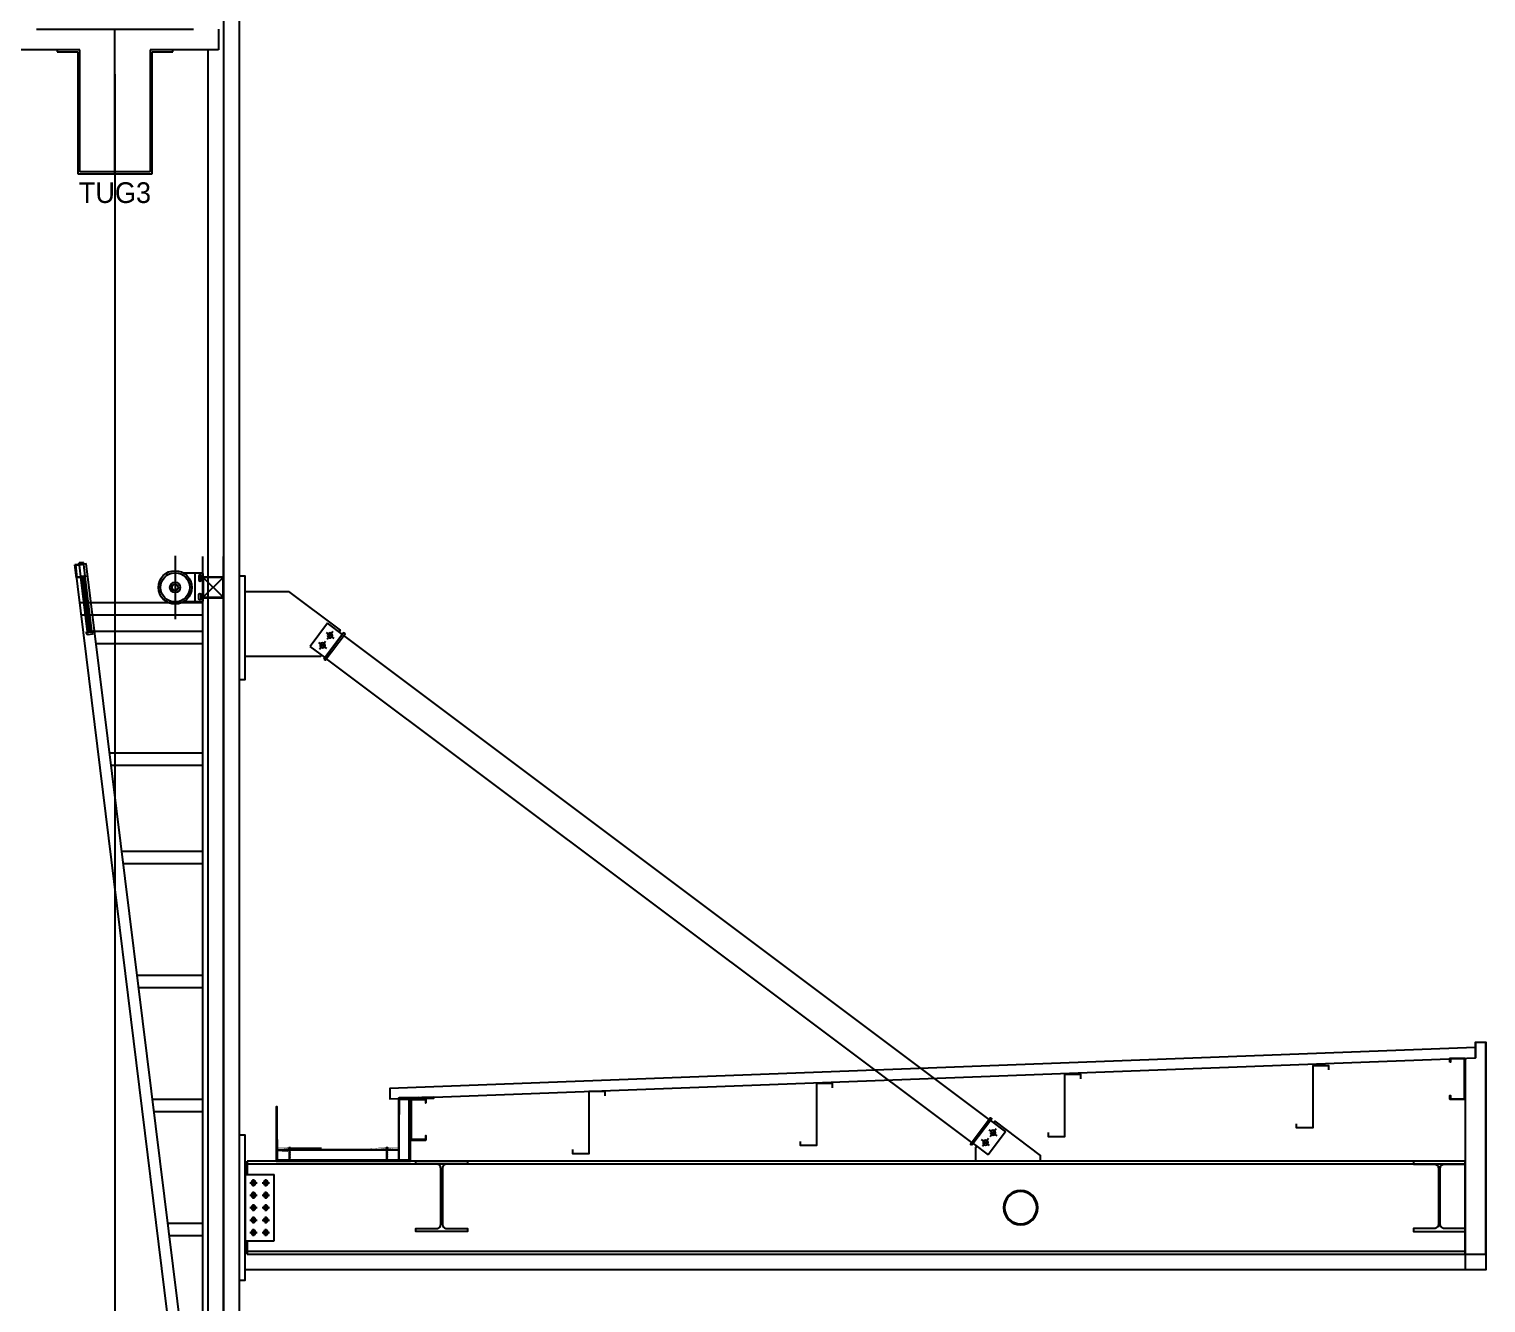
# Model space of a CAD drawing. Extents: x 152195838 to 323921156, y 365159662 to 730681027.
# Drawn here: x 161369092 to 161376137, y 365215903 to 365222063 of the extents above; entities that cross this region are included whole.
import ezdxf
from ezdxf.enums import TextEntityAlignment as Align

# ---------------------------------------------------------------- set-up
doc = ezdxf.new("R2010")
doc.units = 0
doc.header["$MEASUREMENT"] = 0
doc.linetypes.add('CEN', pattern=[63, 60, -1, 1, -1])
doc.linetypes.add('main-sec$0$CONTIN', pattern=[0])
doc.layers.get('0').update_dxf_attribs({"linetype": 'CONTINUOUS'})
doc.layers.get('Defpoints').update_dxf_attribs({"linetype": 'CONTINUOUS'})
for name, color, linetype in [('4A.TEC CEN', 1, 'CEN'), ('4A.TEC 벽체 3', 4, 'CONTINUOUS'), ('ELE', 4, 'CONTINUOUS'), ('k-BESTO', 4, 'CONTINUOUS'), ('main-sec$0$5', 5, 'CONTINUOUS'), ('main-sec$0$6', 6, 'CONTINUOUS'), ('main-sec$0$7', 3, 'CONTINUOUS'), ('main-sec$0$BOLT', 8, 'CONTINUOUS'), ('main-sec$0$COR', 4, 'CONTINUOUS'), ('main-sec$0$EMBEDDED', 4, 'CONTINUOUS'), ('main-sec$0$FIN', 6, 'CONTINUOUS'), ('main-sec$0$INSUL', 8, 'CONTINUOUS'), ('main-sec$0$MAIN', 1, 'CONTINUOUS'), ('main-sec$0$MAIN B', 2, 'CONTINUOUS'), ('main-sec$0$MAIN G', 2, 'CONTINUOUS'), ('main-sec$0$PNL', 7, 'CONTINUOUS'), ('main-sec$0$PR', 6, 'CONTINUOUS'), ('main-sec$0$TPOSHEET', 7, 'CONTINUOUS'), ('main-sec$0$WEB_PL', 1, 'CONTINUOUS'), ('main-sec$0$~FLASHING', 4, 'CONTINUOUS'), ('OHD', 4, 'CONTINUOUS'), ('SRS', 6, 'CONTINUOUS'), ('text', 3, 'CONTINUOUS'), ('㈜SE&C 기둥', 2, 'CONTINUOUS'), ('㈜SE&C 벽체 1', 2, 'CONTINUOUS')]:
    doc.layers.add(name, color=color, linetype=linetype)
doc.layers.add('DEFPOINT', color=135, linetype='CONTINUOUS', plot=False)
doc.styles.add('돋움', font='')
doc.styles.get('돋움').set_extended_font_data('돋움')

# ---------------------------------------------------------------- blocks, each defined once
blk = doc.blocks.new('main-sec$0$A$C51EC2C76')
at = {"layer": 'main-sec$0$6'}
for p, q in [((25.1, 55.9), (25.4, 56.2)), ((33.3, 55.9), (25.1, 55.9)), ((25.1, 55.2), (25.1, 55.9)), ((25.1, 53.5), (25.1, 55.2)), ((33.3, 53.5), (25.1, 53.5)), ((25.4, 56.2), (32.9, 56.2)), ((31.8, 50.3), (26.6, 44.9)), ((31.8, 46.6), (26.6, 41.1)), ((31.8, 43.1), (26.6, 37.7)), ((31.8, 39.6), (26.6, 34.2)), ((31.8, 36.4), (26.6, 31)), ((31.8, 33.1), (26.6, 27.6)), ((31.8, 29.7), (26.6, 24.3)), ((31.8, 26.4), (26.6, 20.9)), ((31.8, 23.2), (26.6, 17.7)), ((31.8, 19.9), (26.6, 14.5)), ((31.8, 16.7), (26.6, 11.2)), ((31.8, 13.2), (26.6, 7.8)), ((31.8, 9.4), (26.6, 3.9)), ((27.2, 55.9), (27.2, 53.5)), ((28.6, 0.6), (28.6, 52.9)), ((28.6, 0.6), (29.2, 0)), ((29.2, 0), (29.8, 0.6)), ((29.8, 0.6), (29.8, 52.9)), ((31.1, 55.9), (31.1, 53.5)), ((32.9, 56.2), (33.3, 55.9)), ((33.3, 55.9), (33.3, 53.5))]:
    blk.add_line(p, q, dxfattribs=at)
at = {"layer": 'main-sec$0$6', "const_width": 0.71}
for points in [[(0.2, 54.1), (2.4, 52.9), (4.9, 52.9), (5.1, 53.1), (5.4, 53.7), (5.7, 54.1), (6, 54.5), (6.9, 55.1), (7.7, 55.3), (8.1, 55.3), (9, 55.1), (9.8, 54.4), (10, 54.1), (10.4, 53.5), (10.6, 53.1), (11.1, 52.9), (13.1, 52.9), (14.8, 52.9), (16.1, 52.9), (16.3, 53.3), (16.7, 54.1), (17.4, 55), (18.2, 55.7), (18.7, 55.9), (19.6, 56.2), (20.4, 56.1), (21.5, 55.8), (22.3, 55.1), (22.9, 54.5), (23.1, 54.1), (23.4, 53.6), (23.6, 53.2), (24.1, 52.9), (25.6, 52.9), (27.5, 52.9), (29.2, 52.9)], [(58.3, 54.1), (56.1, 52.9), (53.5, 52.9), (53.3, 53.1), (53, 53.7), (52.8, 54.1), (52.5, 54.5), (51.6, 55.1), (50.7, 55.3), (50.4, 55.3), (49.5, 55.1), (48.7, 54.4), (48.4, 54.1), (48.1, 53.5), (47.9, 53.1), (47.4, 52.9), (45.4, 52.9), (43.7, 52.9), (42.4, 52.9), (42.2, 53.3), (41.8, 54.1), (41.1, 55), (40.3, 55.7), (39.8, 55.9), (38.8, 56.2), (38, 56.1), (37, 55.8), (36.1, 55.1), (35.6, 54.5), (35.3, 54.1), (35.1, 53.6), (34.9, 53.2), (34.3, 52.9), (32.9, 52.9), (30.9, 52.9), (29.2, 52.9)]]:
    blk.add_lwpolyline(points, dxfattribs=at)
blk = doc.blocks.new('rwe')
at = {"layer": 'main-sec$0$5'}
for points in [[(8534461.5, -367782), (8539709.5, -367980.3), (8539709.5, -368030.3), (8534459.5, -367831.9), (8534459.5, -367756.9), (8534409.5, -367756.9), (8534409.5, -368856.9), (8540409.5, -368856.9)], [(8534509.5, -367834.6), (8534509.5, -368781.9), (8534409.5, -368781.9), (8534409.5, -367757.9), (8534459.5, -367757.9), (8534459.5, -367832.9)], [(8534509.5, -367931.9), (8534509.5, -368856.9)]]:
    blk.add_lwpolyline(points, dxfattribs=at)
at = {"layer": 'main-sec$0$7', "color": 8}
for points in [[(8540409.5, -365576.9), (8540199.5, -365576.9), (8539949.5, -365764.4), (8539955.5, -365772.4)], [(8540039.5, -365884.4), (8540045.1, -365891.9), (8540409.5, -365891.9)], [(8536563.5, -368331.9), (8536563.5, -368303.9), (8536782.9, -368139.4), (8536788.9, -368147.4)], [(8536872.9, -368259.4), (8536878.5, -368266.9), (8536878.5, -368331.9)]]:
    blk.add_lwpolyline(points, dxfattribs=at)
at = {"layer": 'main-sec$0$BOLT', "color": 1}
for p, q in [((8540018.7, -365775), (8539980.3, -365803.8)), ((8539985.1, -365770.2), (8540013.9, -365808.6)), ((8540054.7, -365823), (8540016.3, -365851.8)), ((8540021.1, -365818.2), (8540049.9, -365856.6)), ((8536773.7, -368208.8), (8536812.1, -368180)), ((8536778.5, -368175.2), (8536807.3, -368213.6)), ((8536809.7, -368256.8), (8536848.1, -368228)), ((8536814.5, -368223.2), (8536843.3, -368261.6))]:
    blk.add_line(p, q, dxfattribs=at)
at = {"layer": 'main-sec$0$BOLT', "color": 8, "linetype": 'Continuous'}
for p, q in [((8540326.9, -368436.9), (8540292.1, -368436.9)), ((8540309.5, -368454.3), (8540309.5, -368419.5)), ((8540386.9, -368436.9), (8540352.1, -368436.9)), ((8540369.5, -368454.3), (8540369.5, -368419.5)), ((8540326.9, -368496.9), (8540292.1, -368496.9)), ((8540309.5, -368514.3), (8540309.5, -368479.5)), ((8540386.9, -368496.9), (8540352.1, -368496.9)), ((8540369.5, -368514.3), (8540369.5, -368479.5)), ((8540326.9, -368556.9), (8540292.1, -368556.9)), ((8540309.5, -368574.3), (8540309.5, -368539.5)), ((8540386.9, -368556.9), (8540352.1, -368556.9)), ((8540369.5, -368574.3), (8540369.5, -368539.5)), ((8540326.9, -368616.9), (8540292.1, -368616.9)), ((8540309.5, -368634.3), (8540309.5, -368599.5)), ((8540309.5, -368694.3), (8540309.5, -368659.5)), ((8540386.9, -368616.9), (8540352.1, -368616.9)), ((8540369.5, -368634.3), (8540369.5, -368599.5)), ((8540369.5, -368694.3), (8540369.5, -368659.5)), ((8540326.9, -368676.9), (8540292.1, -368676.9)), ((8540386.9, -368676.9), (8540352.1, -368676.9))]:
    blk.add_line(p, q, dxfattribs=at)
at = {"layer": 'main-sec$0$BOLT', "color": 0}
for centre in [(8539999.5, -365789.4), (8540035.5, -365837.4), (8536792.9, -368194.4), (8536828.9, -368242.4)]:
    blk.add_circle(centre, 12, dxfattribs=at)
at = {"layer": 'main-sec$0$BOLT', "color": 8, "linetype": 'Continuous'}
for centre in [(8540309.5, -368436.9), (8540369.5, -368436.9), (8540309.5, -368496.9), (8540369.5, -368496.9), (8540309.5, -368556.9), (8540369.5, -368556.9), (8540309.5, -368616.9), (8540369.5, -368616.9), (8540309.5, -368676.9), (8540369.5, -368676.9)]:
    blk.add_circle(centre, 11, dxfattribs=at)
at = {"layer": 'main-sec$0$COR'}
for points in [[(8539609.5, -368030.1), (8539497.8, -368027.8), (8539497.9, -368022.8), (8539614.5, -368025.2)], [(8539569.1, -368023.3), (8539569.1, -368024.3), (8539664.9, -368026.2), (8539664.9, -368106.3), (8539665.9, -368106.3), (8539665.9, -368025.4), (8539569.1, -368023.3)], [(8539614.5, -368025.2), (8539614.5, -368326.9), (8540254.5, -368326.9), (8540254.5, -368069.5), (8540259.5, -368069.5), (8540259.5, -368331.9), (8539609.5, -368331.9), (8539609.5, -368030.1)]]:
    blk.add_lwpolyline(points, dxfattribs=at)
at = {"layer": 'main-sec$0$EMBEDDED', "color": 8}
for points in [[(8540439.5, -366001.9), (8540409.5, -366001.9), (8540409.5, -365501.9), (8540439.5, -365501.9)], [(8540439.5, -368906.9), (8540409.5, -368906.9), (8540409.5, -368206.9), (8540439.5, -368206.9)]]:
    blk.add_lwpolyline(points, close=True, dxfattribs=at)
at = {"layer": 'main-sec$0$FIN'}
for p, q in [((8539618, -368034), (8539664.9, -368034)), ((8540259.5, -368279), (8540202.8, -368281.9))]:
    blk.add_line(p, q, dxfattribs=at)
at = {"layer": 'main-sec$0$INSUL'}
for p, q in [((8540040.8, -368270.9), (8540203.3, -368270.9)), ((8540040.8, -368271.8), (8540203.3, -368271.8)), ((8540176.1, -368270.9), (8540176.1, -368271.8))]:
    blk.add_line(p, q, dxfattribs=at)
at = {"layer": 'main-sec$0$INSUL', "const_width": 0.5}
for points in [[(8539774.5, -368269.2), (8539777.1, -368272.2)], [(8539777.6, -368269.2), (8539780.3, -368272.2)], [(8539780.6, -368269.2), (8539783.2, -368272.2)], [(8539783.7, -368269.2), (8539786.3, -368272.2)], [(8539786.8, -368269.2), (8539789.4, -368272.2)], [(8539789.9, -368269.2), (8539792.5, -368272.2)], [(8539793, -368269.2), (8539795.6, -368272.2)], [(8539796, -368269.2), (8539798.6, -368272.2)], [(8539799.1, -368269.2), (8539801.7, -368272.2)], [(8539802.2, -368269.2), (8539804.8, -368272.2)]]:
    blk.add_lwpolyline(points, dxfattribs=at)
at = {"layer": 'main-sec$0$MAIN', "color": 8, "linetype": 'Continuous'}
for p, q in [((8540409.5, -368331.9), (8540409.5, -368396.9)), ((8540409.5, -368716.9), (8540409.5, -368781.9))]:
    blk.add_line(p, q, dxfattribs=at)
at = {"layer": 'main-sec$0$MAIN', "color": 8, "linetype": 'main-sec$0$CONTIN'}
blk.add_line((8540409.5, -368396.9), (8540409.5, -368716.9), dxfattribs=at)
at = {"layer": 'main-sec$0$MAIN B'}
for p, q in [((8539939.5, -365784.4), (8540011.5, -365730.4)), ((8540011.5, -365730.4), (8540095.5, -365842.4)), ((8536804.9, -368135.5), (8539932.4, -365789.9)), ((8540023.5, -365896.4), (8540095.5, -365842.4)), ((8536888.8, -368247.3), (8540016.2, -365901.7)), ((8536804.9, -368135.4), (8536732.9, -368189.4)), ((8536732.9, -368189.4), (8536816.9, -368301.4)), ((8536888.9, -368247.4), (8536816.9, -368301.4))]:
    blk.add_line(p, q, dxfattribs=at)
for points in [[(8540029.4, -365904.3), (8540022.2, -365909.7), (8539926.4, -365781.9), (8539933.6, -365776.5)], [(8536894.8, -368255.3), (8536902, -368249.9), (8536806.1, -368122.1), (8536798.9, -368127.5)]]:
    blk.add_lwpolyline(points, close=True, dxfattribs=at)
at = {"layer": 'main-sec$0$MAIN B', "color": 6}
for points in [[(8534759.5, -368331.9), (8534759.5, -368345.9), (8534659, -368345.9, 0.414214), (8534639, -368365.9), (8534639, -368637.9, 0.414214), (8534659, -368657.9), (8534759.5, -368657.9), (8534759.5, -368671.9), (8534509.5, -368671.9), (8534509.5, -368657.9), (8534610, -368657.9, 0.414214), (8534630, -368637.9), (8534630, -368365.9, 0.414214), (8534610, -368345.9), (8534509.5, -368345.9), (8534509.5, -368331.9)], [(8539334.5, -368331.9), (8539334.5, -368345.9), (8539435, -368345.9, -0.414214), (8539455, -368365.9), (8539455, -368637.9, -0.414214), (8539435, -368657.9), (8539334.5, -368657.9), (8539334.5, -368671.9), (8539584.5, -368671.9), (8539584.5, -368657.9), (8539484, -368657.9, -0.414214), (8539464, -368637.9), (8539464, -368365.9, -0.414214), (8539484, -368345.9), (8539584.5, -368345.9), (8539584.5, -368331.9)]]:
    blk.add_lwpolyline(points, format="xyb", close=True, dxfattribs=at)
for radius in [82.5, 78]:
    blk.add_circle((8536659.5, -368556.9), radius, dxfattribs=at)
at = {"layer": 'main-sec$0$MAIN G'}
for p, q in [((8540399.5, -368331.9), (8540399.5, -368396.9)), ((8540399.5, -368716.9), (8540399.5, -368781.9))]:
    blk.add_line(p, q, dxfattribs=at)
for points in [[(8540399.5, -368781.9), (8534509.5, -368781.9), (8534509.5, -368331.9), (8540399.5, -368331.9)], [(8540399.5, -368767.9), (8534509.5, -368767.9), (8534509.5, -368345.9), (8540399.5, -368345.9)]]:
    blk.add_lwpolyline(points, dxfattribs=at)
at = {"layer": 'main-sec$0$MAIN G', "color": 8}
for points in [[(8540409.5, -368331.9), (8540409.5, -368331.9), (8540409.5, -368781.9), (8540409.5, -368781.9)], [(8540409.5, -368345.9), (8540409.5, -368345.9), (8540409.5, -368767.9), (8540409.5, -368767.9)]]:
    blk.add_lwpolyline(points, dxfattribs=at)
at = {"layer": 'main-sec$0$PNL'}
for p, q in [((8539618, -368034), (8539618, -368326.9)), ((8539619, -368034), (8539619, -368326.9)), ((8539667, -368086.1), (8539667, -368326.9)), ((8539668, -368086.1), (8539668, -368326.9)), ((8540254.5, -368276.9), (8539668, -368276.9)), ((8540254.5, -368277.9), (8539668, -368277.9)), ((8540254.5, -368325.9), (8539618, -368325.9)), ((8540254.5, -368326.9), (8539618, -368326.9)), ((8539668, -368331.9), (8540259.5, -368331.9))]:
    blk.add_line(p, q, dxfattribs=at)
at = {"layer": 'main-sec$0$PR'}
for points in [[(8534584.5, -367853.7), (8534584.5, -367836.9, 0.414214), (8534581.3, -367833.7), (8534512.7, -367833.7, 0.414214), (8534509.5, -367836.9), (8534509.5, -368030.5, 0.414214), (8534512.7, -368033.7), (8534581.3, -368033.7, 0.414214), (8534584.5, -368030.5), (8534584.5, -368013.7), (8534581.3, -368013.7), (8534581.3, -368030.5), (8534512.7, -368030.5), (8534512.7, -367836.9), (8534581.3, -367836.9), (8534581.3, -367853.7)], [(8539534.3, -368050.1), (8539534.3, -368033.3, -0.414214), (8539537.5, -368030.1), (8539606.1, -368030.1, -0.414214), (8539609.3, -368033.3), (8539609.3, -368226.9, -0.414214), (8539606.1, -368230.1), (8539537.5, -368230.1, -0.414214), (8539534.3, -368226.9), (8539534.3, -368210.1), (8539537.5, -368210.1), (8539537.5, -368226.9), (8539606.1, -368226.9), (8539606.1, -368033.3), (8539537.5, -368033.3), (8539537.5, -368050.1)]]:
    blk.add_lwpolyline(points, format="xyb", close=True, dxfattribs=at)
for points in [[(8535168.7, -367890.8), (8535168.7, -367870.8), (8535246.7, -367870.8), (8535246.7, -368170.8), (8535324.7, -368170.8), (8535324.7, -368150.8)], [(8536368.7, -367933.7), (8536368.7, -367913.7), (8536446.7, -367913.7), (8536446.7, -368213.7), (8536524.7, -368213.7), (8536524.7, -368193.7)], [(8537568.7, -367976.6), (8537568.7, -367956.6), (8537646.7, -367956.6), (8537646.7, -368256.6), (8537724.7, -368256.6), (8537724.7, -368236.6)], [(8538668.9, -368015.9), (8538668.9, -367995.9), (8538746.9, -367995.9), (8538746.9, -368295.9), (8538824.9, -368295.9), (8538824.9, -368275.9)]]:
    blk.add_lwpolyline(points, dxfattribs=at)
at = {"layer": 'main-sec$0$TPOSHEET', "const_width": 1.5}
for points in [[(8539508.2, -368019.9), (8539667.5, -368023.4)], [(8539667.5, -368023.4), (8539667.5, -368265.4), (8539747.9, -368265.4), (8539766.4, -368268.4), (8539805.3, -368268.4)], [(8540251.6, -368069.9), (8540251.6, -368265.4), (8540171.1, -368265.4), (8540152.6, -368268.4), (8540113.7, -368268.4)], [(8540251.4, -368272.9), (8539667.5, -368272.9)], [(8539667.5, -368272.9), (8540201.6, -368272.9)]]:
    blk.add_lwpolyline(points, dxfattribs=at)
at = {"layer": 'main-sec$0$WEB_PL', "color": 8, "linetype": 'Continuous'}
for p, q in [((8540409.5, -368396.9), (8540269.5, -368396.9)), ((8540269.5, -368716.9), (8540269.5, -368396.9)), ((8540409.5, -368716.9), (8540269.5, -368716.9))]:
    blk.add_line(p, q, dxfattribs=at)
at = {"layer": 'main-sec$0$~FLASHING'}
for points in [[(8539713.5, -368326.9), (8539713.5, -368327.9), (8539614.5, -368327.9, -0.414214), (8539613.5, -368326.9), (8539613.5, -368134.6), (8539614.5, -368134.6), (8539614.5, -368326.9)], [(8540155.5, -368326.9), (8540155.5, -368327.9), (8540254.5, -368327.9, 0.414214), (8540255.5, -368326.9), (8540255.5, -368227.9), (8540254.5, -368227.9), (8540254.5, -368326.9)]]:
    blk.add_lwpolyline(points, format="xyb", close=True, dxfattribs=at)
at = {"layer": 'main-sec$0$TPOSHEET'}
blk.add_blockref('main-sec$0$A$C51EC2C76', (8539694.9, -368323.8), dxfattribs=at)
at = {"layer": 'main-sec$0$TPOSHEET', "xscale": -1}
blk.add_blockref('main-sec$0$A$C51EC2C76', (8540224.1, -368323.8), dxfattribs=at)
blk = doc.blocks.new('STOPER')
h = blk.add_hatch()
h.set_pattern_fill('ANSI32', color=4, scale=30, style=0)
h.set_pattern_definition([(45, (-19512.494, -16373.529), (-7.9549513, 7.9549513), []), (45, (-19507.191, -16373.529), (-7.9549513, 7.9549513), [])])
h.paths.add_polyline_path([(-379, 60), (-379, 30), (0, 30), (0, 60)])
for p, q in [((-400, 58), (-400, 32)), ((-390, 68), (-379, 68)), ((-390, 22), (-379, 22)), ((-385, 68), (-385, 22)), ((-385, 60), (-385, 30)), ((-379, 68), (-379, 22)), ((-379, 60), (0, 60)), ((-379, 30), (0, 30)), ((0, 65), (0, 0)), ((0, 65), (5, 65)), ((0, 5), (90, 5)), ((5, 65), (5, 5)), ((5, 60), (85, 60)), ((5, 30), (85, 30)), ((85, 65), (85, 5)), ((85, 65), (90, 65)), ((90, 65), (90, 0)), ((90, 60), (100, 60)), ((90, 30), (100, 30)), ((100, 60), (100, 30)), ((0, 0), (90, 0))]:
    blk.add_line(p, q)
for centre, start, end in [((-390, 58), 90, 180), ((-390, 32), 180, 270)]:
    blk.add_arc(centre, 10, start, end)
blk = doc.blocks.new('5as9df53')
at = {"layer": 'OHD', "color": 253}
for p, q in [((52432063.7, 17477615.6), (52432063.7, 17485065.6)), ((52432163.7, 17481190.9), (52432163.7, 17485065.6)), ((52432067.7, 17484961.6), (52432159.7, 17484869.6)), ((52432067.7, 17484869.6), (52432159.7, 17484961.6)), ((52432063.7, 17484840.4), (52431468.1, 17484840.4)), ((52432063.7, 17484865.6), (52432163.7, 17484865.6)), ((52432063.7, 17484780.4), (52431475.5, 17484780.4)), ((52432063.7, 17484702.2), (52431540.8, 17484702.2)), ((52432063.7, 17484642.2), (52431548.2, 17484642.2)), ((52432063.7, 17484114), (52431613.4, 17484114)), ((52432063.7, 17484054), (52431620.8, 17484054)), ((52432063.7, 17483638.6), (52431672.1, 17483638.6)), ((52432063.7, 17483578.6), (52431679.5, 17483578.6)), ((52432063.7, 17483038.6), (52431746.2, 17483038.6)), ((52432063.7, 17482978.6), (52431753.6, 17482978.6)), ((52432063.7, 17482438.6), (52431820.3, 17482438.6)), ((52432063.7, 17482378.6), (52431827.7, 17482378.6)), ((52432063.7, 17481838.6), (52431894.4, 17481838.6)), ((52432063.7, 17481778.6), (52431901.8, 17481778.6))]:
    blk.add_line(p, q, dxfattribs=at)
at = {"layer": 'OHD', "color": 4}
for p, q in [((52431445.6, 17485024.4), (52431500.1, 17485031.1)), ((52431929.1, 17481109.2), (52431445.6, 17485024.4)), ((52431983.7, 17481115.9), (52431500.1, 17485031.1))]:
    blk.add_line(p, q, dxfattribs=at)
at = {"layer": 'OHD'}
blk.add_lwpolyline([(52431929.7, 17485068.8), (52431929.7, 17484762.4)], dxfattribs=at)
at = {"layer": 'OHD', "color": 253}
blk.add_lwpolyline([(52431969.8, 17484985.6), (52432023.8, 17484985.6, -0.267949), (52432024.2, 17484985.3, 0.57735), (52432025.1, 17484985.3, -0.267949), (52432025.5, 17484985.6), (52432058.7, 17484985.6, -0.414214), (52432063.7, 17484980.6), (52432063.7, 17484850.6, -0.414214), (52432058.7, 17484845.6), (52432025.5, 17484845.6, -0.267949), (52432025.1, 17484845.8, 0.57735), (52432024.2, 17484845.8, -0.267949), (52432023.8, 17484845.6), (52431969.8, 17484845.6)], format="xyb", dxfattribs=at)
blk.add_lwpolyline([(52432024.7, 17484985.6), (52432024.7, 17484845.6)], dxfattribs=at)
for points in [[(52432054.7, 17484950.6), (52432054.7, 17484970.6, 1), (52432044.7, 17484970.6), (52432044.7, 17484950.6, 1)], [(52432067.7, 17484867.6), (52432159.7, 17484867.6, 0.414214), (52432161.7, 17484869.6), (52432161.7, 17484961.6, 0.414214), (52432159.7, 17484963.6), (52432067.7, 17484963.6, 0.414214), (52432065.7, 17484961.6), (52432065.7, 17484869.6, 0.414214)], [(52432054.7, 17484860.6, -1), (52432044.7, 17484860.6), (52432044.7, 17484880.6, -1), (52432054.7, 17484880.6)]]:
    blk.add_lwpolyline(points, format="xyb", close=True, dxfattribs=at)
blk.add_lwpolyline([(52432063.7, 17484865.6), (52432163.7, 17484865.6), (52432163.7, 17484965.6), (52432063.7, 17484965.6)], close=True, dxfattribs=at)
for radius in [80.7, 70.7, 25, 15]:
    blk.add_circle((52431929.7, 17484915.6), radius, dxfattribs=at)
at = {"layer": 'OHD', "color": 4, "xscale": -0.6999999992549412, "yscale": 0.6999999992549412, "zscale": 0.6999999992549412, "rotation": 277.040367252851}
blk.add_blockref('STOPER', (52431453.1, 17484961.8), dxfattribs=at)
blk = doc.blocks.new('A$C8f3fa318')
at = {"layer": 'Defpoints'}
for p, q in [((0, 863.7), (760, 863.7)), ((380, 163.7), (380, 863.7))]:
    blk.add_line(p, q, dxfattribs=at)
at = {"layer": 'k-BESTO'}
for p, q in [((100, 763.7), (100, 753.7)), ((210, 763.7), (100, 763.7)), ((100, 763.7), (100, 763.7)), ((100, 753.7), (200, 753.7)), ((200, 753.7), (200, 163.7)), ((210, 173.7), (210, 763.7)), ((660, 763.7), (550, 763.7)), ((550, 763.7), (550, 173.7)), ((560, 163.7), (560, 753.7)), ((560, 753.7), (660, 753.7)), ((660, 753.7), (660, 763.7)), ((200, 163.7), (560, 163.7)), ((550, 173.7), (210, 173.7))]:
    blk.add_line(p, q, dxfattribs=at)
at = {"layer": 'DEFPOINT', "linetype": 'ByBlock', "style": '돋움'}
blk.add_text('TUG3', height=100, dxfattribs=at).set_placement((205.6, 72.9), align=Align.MIDDLE_LEFT)
blk = doc.blocks.new('zw$BC68')
at = {"layer": '㈜SE&C 기둥', "color": 8, "ltscale": 0.5, "elevation": -1666.7}
blk.add_lwpolyline([(101900, 9900), (101900, 0)], dxfattribs=at)
at = {"layer": '㈜SE&C 벽체 1'}
for p, q in [((101950, 10000, 102395.8), (101950, 9900, 102395.8)), ((101280, 9900, -1666.7), (90620, 9900, -1666.7)), ((101950, 9900, -1666.7), (101620, 9900, -1666.7))]:
    blk.add_line(p, q, dxfattribs=at)
at = {"layer": 'ELE'}
blk.add_blockref('A$C8f3fa318', (101070, 9136.3, -1666.7), dxfattribs=at)

msp = doc.modelspace()

# ---------------------------------------------------------------- linework, layer by layer
at = {"layer": '4A.TEC CEN', "color": 8, "ltscale": 500, "flags": 128}
msp.add_lwpolyline([(161369506.94, 365253346.04), (161369506.94, 365183761.87)], dxfattribs=at)
at = {"layer": '4A.TEC 벽체 3'}
for points in [[(161369956.94, 365233563.33), (161370106.94, 365233563.33), (161370106.94, 365212063.33)], [(161369956.94, 365233488.33), (161370031.94, 365233488.33), (161370031.94, 365212063.33)]]:
    msp.add_lwpolyline(points, dxfattribs=at)

# ---------------------------------------------------------------- block references
at = {"xscale": -1}
msp.add_blockref('rwe', (169910546.44, 365584920.24), dxfattribs=at)
at = {"layer": 'SRS', "lineweight": 0, "ltscale": 15}
msp.add_blockref('5as9df53', (108937868.27, 347734447.76), dxfattribs=at)
at = {"layer": 'text'}
msp.add_blockref('zw$BC68', (161268056.94, 365212063.33, 1666.67), dxfattribs=at)

doc.saveas('drawing.dxf')
